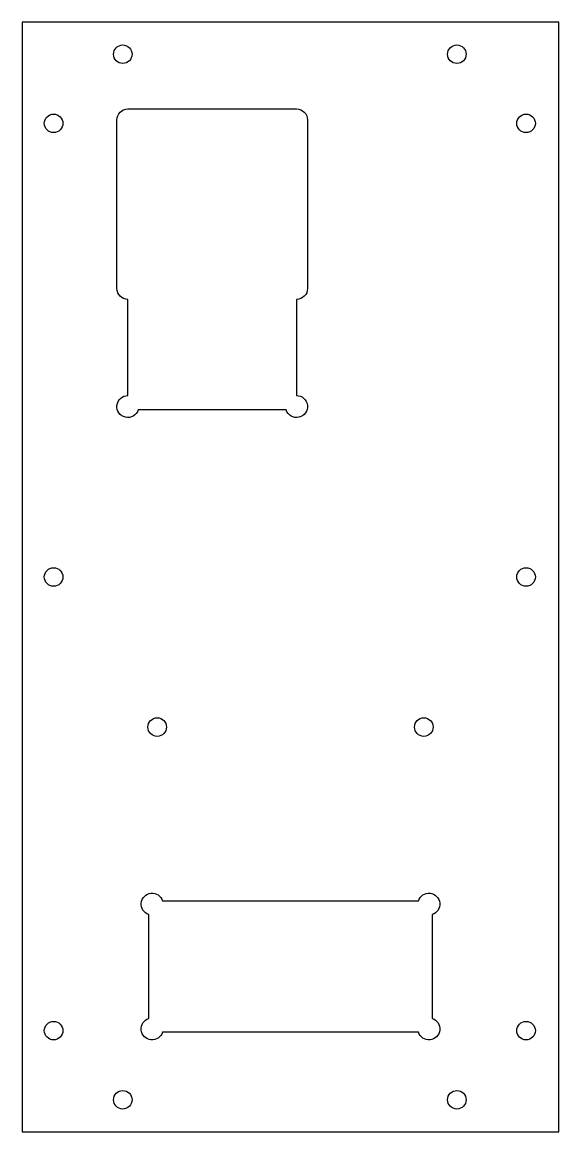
# Model space of a CAD drawing. Header units: millimetres. Extents: x -418 to -259, y -72 to 257.
import ezdxf

# ---------------------------------------------------------------- set-up
doc = ezdxf.new("R2010")
doc.units = ezdxf.units.MM
doc.layers.get('0').update_dxf_attribs({"linetype": 'CONTINUOUS'})

msp = doc.modelspace()

# ---------------------------------------------------------------- linework, layer by layer
msp.add_lwpolyline([(-259.3, -72.4), (-259.3, 256.6), (-418.3, 256.6), (-418.3, -72.4)], close=True)
msp.add_lwpolyline([(-259.3, -72.4), (-259.3, 256.6), (-418.3, 256.6), (-418.3, -72.4)], close=True)
for points in [[(-337, 174.39), (-337, 145.89, -1.964301), (-340.09, 141.64), (-383.91, 141.64, -1.964301), (-387, 145.89), (-387, 174.39, -0.414214), (-390.25, 177.64), (-390.25, 227.64, -0.414214), (-387, 230.89), (-337, 230.89, -0.414214), (-333.75, 227.64), (-333.75, 177.64, -0.414214)], [(-337, 174.39), (-337, 145.89, -1.964301), (-340.09, 141.64), (-383.91, 141.64, -1.964301), (-387, 145.89), (-387, 174.39, -0.414214), (-390.25, 177.64), (-390.25, 227.64, -0.414214), (-387, 230.89), (-337, 230.89, -0.414214), (-333.75, 227.64), (-333.75, 177.64, -0.414214)], [(-376.71, -3.9), (-300.89, -3.9, -1.634405), (-296.8, -7.99), (-296.8, -38.81, -1.634405), (-300.89, -42.9), (-376.71, -42.9, -1.634405), (-380.8, -38.81), (-380.8, -7.99, -1.634405)], [(-376.71, -3.9), (-300.89, -3.9, -1.634405), (-296.8, -7.99), (-296.8, -38.81, -1.634405), (-300.89, -42.9), (-376.71, -42.9, -1.634405), (-380.8, -38.81), (-380.8, -7.99, -1.634405)]]:
    msp.add_lwpolyline(points, format="xyb", close=True)
for centre in [(-388.5, 247.1), (-388.5, 247.1), (-289.5, 247.1), (-289.5, 247.1), (-409, 226.6), (-409, 226.6), (-269, 226.6), (-269, 226.6), (-409, 92.1), (-409, 92.1), (-269, 92.1), (-269, 92.1), (-378.3, 47.6), (-378.3, 47.6), (-299.3, 47.6), (-299.3, 47.6), (-409, -42.4), (-409, -42.4), (-269, -42.4), (-269, -42.4), (-388.5, -62.9), (-388.5, -62.9), (-289.5, -62.9), (-289.5, -62.9)]:
    msp.add_circle(centre, 2.75)

doc.saveas('drawing.dxf')
